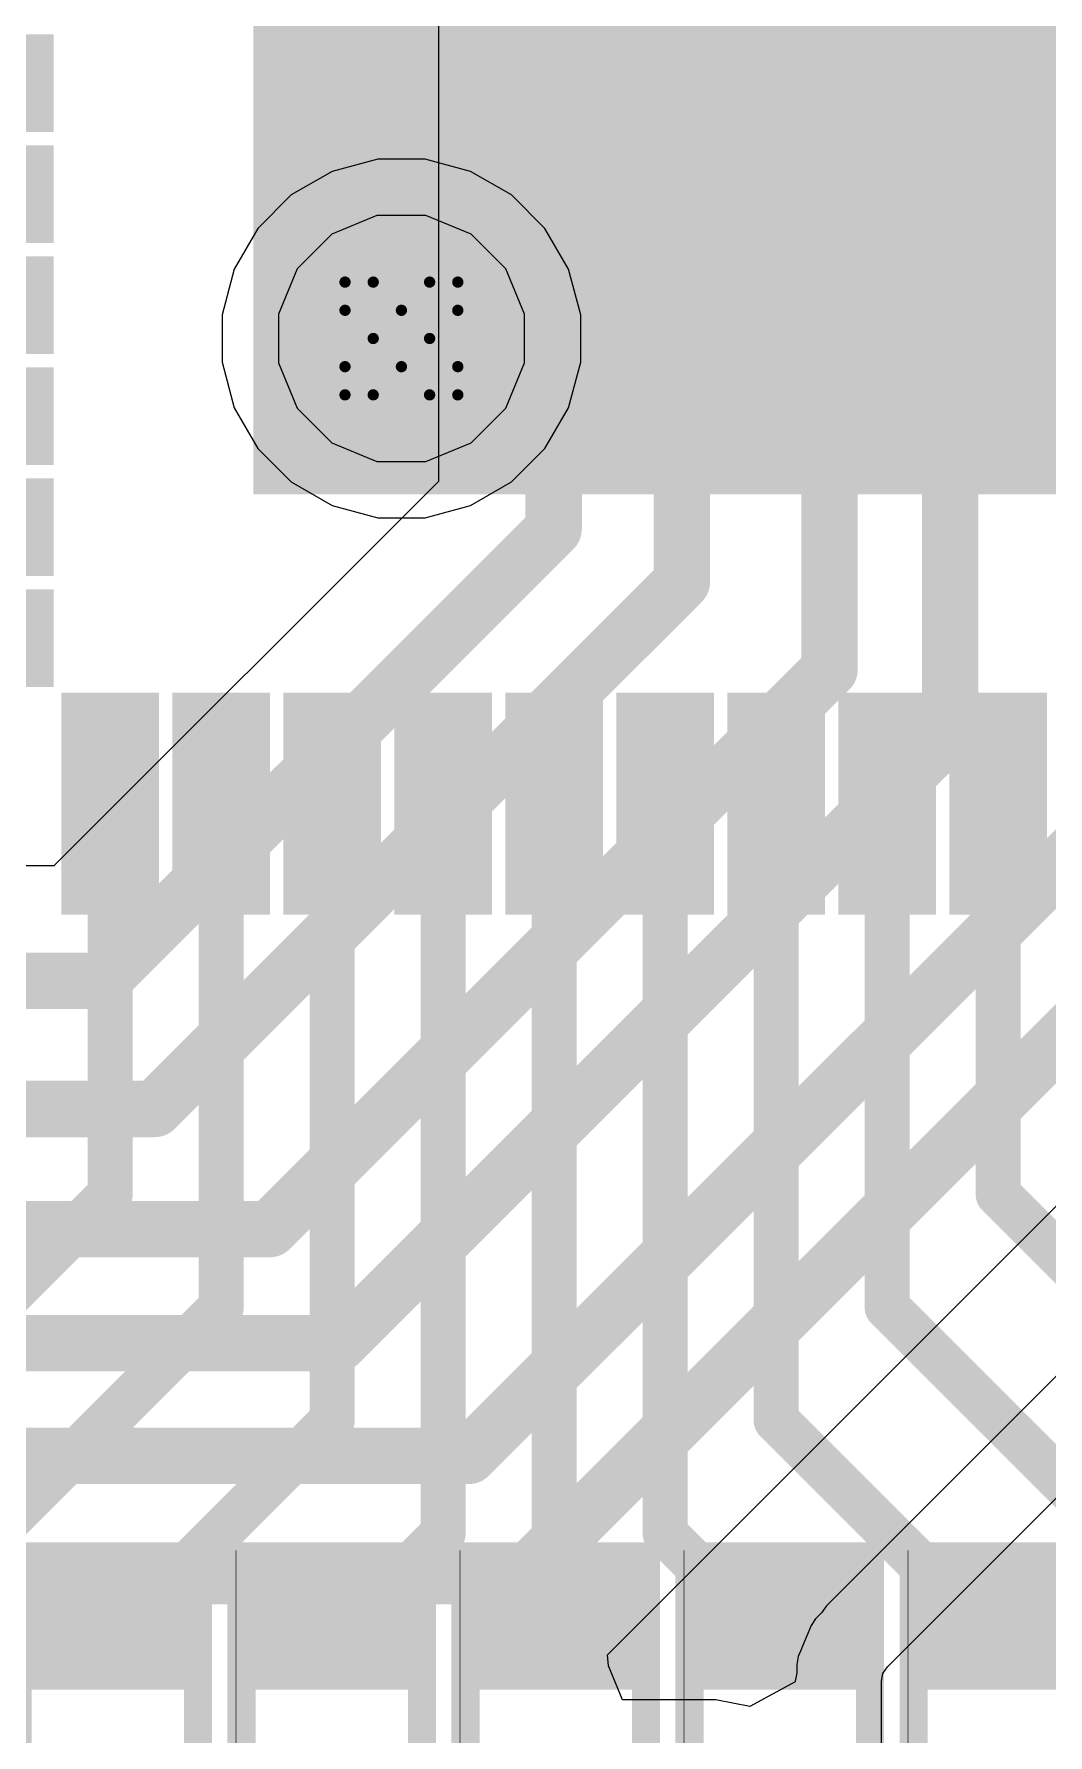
# Model space of a CAD drawing. Header units: inches. Extents: x 0 to 5379, y 0 to 5429.
# Drawn here: x 227.91 to 232.48, y 123.95 to 131.61 of the extents above; entities that cross this region are included whole.
import ezdxf

# ---------------------------------------------------------------- set-up
doc = ezdxf.new("R2010")
doc.units = ezdxf.units.IN
for name, color, linetype in [('Bottom Layer', 5, 'Continuous'), ('Bottom Solder', 6, 'Continuous'), ('Drill Drawing', 1, 'Continuous'), ('GND01', 16, 'Continuous'), ('GND02', 76, 'Continuous'), ('PWR', 156, 'Continuous'), ('SIG 01', 90, 'Continuous'), ('Top Layer', 1, 'Continuous'), ('Top Overlay', 2, 'Continuous'), ('Top Paste', 8, 'Continuous'), ('Top Solder', 216, 'Continuous'), ('Via Holes', 16, 'Continuous')]:
    doc.layers.add(name, color=color, linetype=linetype)

# ---------------------------------------------------------------- blocks, each defined once
blk = doc.blocks.new('64_VFQFPN_9X9_142')
at = {"layer": 'Top Layer'}
for points in [[(-0.404, 4.9258), (-0.104, 4.9258), (-0.104, 4.0658), (-0.404, 4.0658)], [(0.096, 4.9258), (0.396, 4.9258), (0.396, 4.0658), (0.096, 4.0658)], [(0.596, 4.9258), (0.896, 4.9258), (0.896, 4.0658), (0.596, 4.0658)], [(1.096, 4.9258), (1.396, 4.9258), (1.396, 4.0658), (1.096, 4.0658)], [(1.596, 4.9258), (1.896, 4.9258), (1.896, 4.0658), (1.596, 4.0658)], [(2.096, 4.9258), (2.396, 4.9258), (2.396, 4.0658), (2.096, 4.0658)], [(2.596, 4.9258), (2.896, 4.9258), (2.896, 4.0658), (2.596, 4.0658)], [(3.096, 4.9258), (3.396, 4.9258), (3.396, 4.0658), (3.096, 4.0658)], [(3.596, 4.9258), (3.896, 4.9258), (3.896, 4.0658), (3.596, 4.0658)], [(4.07, 3.9), (4.93, 3.9), (4.93, 3.6), (4.07, 3.6)], [(4.07, 3.4), (4.93, 3.4), (4.93, 3.1), (4.07, 3.1)], [(-3, 3), (3, 3), (3, -3), (-3, -3)], [(4.07, 2.9), (4.93, 2.9), (4.93, 2.6), (4.07, 2.6)], [(4.07, 2.4), (4.93, 2.4), (4.93, 2.1), (4.07, 2.1)], [(4.07, 1.9), (4.93, 1.9), (4.93, 1.6), (4.07, 1.6)], [(4.07, 1.4), (4.93, 1.4), (4.93, 1.1), (4.07, 1.1)]]:
    blk.add_hatch(color=1, dxfattribs=at).paths.add_polyline_path(points)
at = {"layer": 'Top Paste'}
for points in [[(-0.404, 4.9258), (-0.104, 4.9258), (-0.104, 4.0658), (-0.404, 4.0658)], [(0.096, 4.9258), (0.396, 4.9258), (0.396, 4.0658), (0.096, 4.0658)], [(0.596, 4.9258), (0.896, 4.9258), (0.896, 4.0658), (0.596, 4.0658)], [(1.096, 4.9258), (1.396, 4.9258), (1.396, 4.0658), (1.096, 4.0658)], [(1.596, 4.9258), (1.896, 4.9258), (1.896, 4.0658), (1.596, 4.0658)], [(2.096, 4.9258), (2.396, 4.9258), (2.396, 4.0658), (2.096, 4.0658)], [(2.596, 4.9258), (2.896, 4.9258), (2.896, 4.0658), (2.596, 4.0658)], [(3.096, 4.9258), (3.396, 4.9258), (3.396, 4.0658), (3.096, 4.0658)], [(3.596, 4.9258), (3.896, 4.9258), (3.896, 4.0658), (3.596, 4.0658)], [(4.07, 3.9), (4.93, 3.9), (4.93, 3.6), (4.07, 3.6)], [(4.07, 3.4), (4.93, 3.4), (4.93, 3.1), (4.07, 3.1)], [(4.07, 2.9), (4.93, 2.9), (4.93, 2.6), (4.07, 2.6)], [(4.07, 2.4), (4.93, 2.4), (4.93, 2.1), (4.07, 2.1)], [(4.07, 1.9), (4.93, 1.9), (4.93, 1.6), (4.07, 1.6)], [(4.07, 1.4), (4.93, 1.4), (4.93, 1.1), (4.07, 1.1)]]:
    blk.add_hatch(color=8, dxfattribs=at).paths.add_polyline_path(points)
at = {"layer": 'Top Solder'}
for points in [[(-0.474, 4.9958), (-0.034, 4.9958), (-0.034, 3.9958), (-0.474, 3.9958)], [(0.026, 4.9958), (0.466, 4.9958), (0.466, 3.9958), (0.026, 3.9958)], [(0.526, 4.9958), (0.966, 4.9958), (0.966, 3.9958), (0.526, 3.9958)], [(1.026, 4.9958), (1.466, 4.9958), (1.466, 3.9958), (1.026, 3.9958)], [(1.526, 4.9958), (1.966, 4.9958), (1.966, 3.9958), (1.526, 3.9958)], [(2.026, 4.9958), (2.466, 4.9958), (2.466, 3.9958), (2.026, 3.9958)], [(2.526, 4.9958), (2.966, 4.9958), (2.966, 3.9958), (2.526, 3.9958)], [(3.026, 4.9958), (3.466, 4.9958), (3.466, 3.9958), (3.026, 3.9958)], [(3.526, 4.9958), (3.966, 4.9958), (3.966, 3.9958), (3.526, 3.9958)], [(4, 3.97), (5, 3.97), (5, 3.53), (4, 3.53)], [(4, 3.47), (5, 3.47), (5, 3.03), (4, 3.03)], [(-3.1016, 3.1016), (3.1016, 3.1016), (3.1016, -3.1016), (-3.1016, -3.1016)], [(4, 2.97), (5, 2.97), (5, 2.53), (4, 2.53)], [(4, 2.47), (5, 2.47), (5, 2.03), (4, 2.03)], [(4, 1.97), (5, 1.97), (5, 1.53), (4, 1.53)], [(4, 1.47), (5, 1.47), (5, 1.03), (4, 1.03)]]:
    blk.add_hatch(color=216, dxfattribs=at).paths.add_polyline_path(points)
blk = doc.blocks.new('R___0402_429')
at = {"layer": 'Top Layer'}
for points in [[(-0.6985, -0.3175), (-0.6985, 0.3175), (-0.2413, 0.3175), (-0.2413, -0.3175)], [(0.2413, -0.3175), (0.2413, 0.3175), (0.6985, 0.3175), (0.6985, -0.3175)]]:
    blk.add_hatch(color=1, dxfattribs=at).paths.add_polyline_path(points)
at = {"layer": 'Top Paste'}
for points in [[(-0.6985, -0.3175), (-0.6985, 0.3175), (-0.2413, 0.3175), (-0.2413, -0.3175)], [(0.2413, -0.3175), (0.2413, 0.3175), (0.6985, 0.3175), (0.6985, -0.3175)]]:
    blk.add_hatch(color=8, dxfattribs=at).paths.add_polyline_path(points)
at = {"layer": 'Top Solder'}
for points in [[(-0.7535, -0.3725), (-0.7535, 0.3725), (-0.1863, 0.3725), (-0.1863, -0.3725)], [(0.1863, -0.3725), (0.1863, 0.3725), (0.7535, 0.3725), (0.7535, -0.3725)]]:
    blk.add_hatch(color=216, dxfattribs=at).paths.add_polyline_path(points)
at = {"layer": 'Top Overlay'}
for points in [[(-0.7874, -0.4064, 0.127, 0.127, 0), (-0.7874, 0.4064, 0.127, 0.127, 0)], [(0.7874, 0.4064, 0.127, 0.127, 0), (-0.7874, 0.4064, 0.127, 0.127, 0)], [(0.7874, -0.4064, 0.127, 0.127, 0), (0.7874, 0.4064, 0.127, 0.127, 0)], [(0.7874, -0.4064, 0.127, 0.127, 0), (-0.7874, -0.4064, 0.127, 0.127, 0)], [(0.8128, -0.4318, 0.00323, 0.00323, 0), (-0.8128, -0.4318, 0.00323, 0.00323, 0)]]:
    blk.add_lwpolyline(points, format="xyseb", dxfattribs=at)
for points in [[(-0.8191, 0.4064, 0.0635, 0.0635, 1), (-0.7556, 0.4064, 0.0635, 0.0635, 1)], [(-0.8191, 0.4064, 0.0635, 0.0635, 1), (-0.7556, 0.4064, 0.0635, 0.0635, 1)], [(0.7556, 0.4064, 0.0635, 0.0635, 1), (0.8191, 0.4064, 0.0635, 0.0635, 1)], [(0.7556, 0.4064, 0.0635, 0.0635, 1), (0.8191, 0.4064, 0.0635, 0.0635, 1)], [(-0.8191, -0.4064, 0.0635, 0.0635, 1), (-0.7556, -0.4064, 0.0635, 0.0635, 1)], [(-0.8191, -0.4064, 0.0635, 0.0635, 1), (-0.7556, -0.4064, 0.0635, 0.0635, 1)], [(0.7556, -0.4064, 0.0635, 0.0635, 1), (0.8191, -0.4064, 0.0635, 0.0635, 1)], [(0.7556, -0.4064, 0.0635, 0.0635, 1), (0.8191, -0.4064, 0.0635, 0.0635, 1)], [(-0.8136, -0.4318, 0.00161, 0.00161, 1), (-0.812, -0.4318, 0.00161, 0.00161, 1)], [(0.812, -0.4318, 0.00161, 0.00161, 1), (0.8136, -0.4318, 0.00161, 0.00161, 1)]]:
    blk.add_lwpolyline(points, format="xyseb", close=True, dxfattribs=at)
blk = doc.blocks.new('R___0402_440')
at = {"layer": 'Top Layer'}
for points in [[(-0.6985, -0.3175), (-0.6985, 0.3175), (-0.2413, 0.3175), (-0.2413, -0.3175)], [(0.2413, -0.3175), (0.2413, 0.3175), (0.6985, 0.3175), (0.6985, -0.3175)]]:
    blk.add_hatch(color=1, dxfattribs=at).paths.add_polyline_path(points)
at = {"layer": 'Top Paste'}
for points in [[(-0.6985, -0.3175), (-0.6985, 0.3175), (-0.2413, 0.3175), (-0.2413, -0.3175)], [(0.2413, -0.3175), (0.2413, 0.3175), (0.6985, 0.3175), (0.6985, -0.3175)]]:
    blk.add_hatch(color=8, dxfattribs=at).paths.add_polyline_path(points)
at = {"layer": 'Top Solder'}
for points in [[(-0.7535, -0.3725), (-0.7535, 0.3725), (-0.1863, 0.3725), (-0.1863, -0.3725)], [(0.1863, -0.3725), (0.1863, 0.3725), (0.7535, 0.3725), (0.7535, -0.3725)]]:
    blk.add_hatch(color=216, dxfattribs=at).paths.add_polyline_path(points)
at = {"layer": 'Top Overlay'}
for points in [[(-0.7874, -0.4064, 0.127, 0.127, 0), (-0.7874, 0.4064, 0.127, 0.127, 0)], [(0.7874, 0.4064, 0.127, 0.127, 0), (-0.7874, 0.4064, 0.127, 0.127, 0)], [(0.7874, -0.4064, 0.127, 0.127, 0), (0.7874, 0.4064, 0.127, 0.127, 0)], [(0.7874, -0.4064, 0.127, 0.127, 0), (-0.7874, -0.4064, 0.127, 0.127, 0)], [(0.8128, -0.4318, 0.00323, 0.00323, 0), (-0.8128, -0.4318, 0.00323, 0.00323, 0)]]:
    blk.add_lwpolyline(points, format="xyseb", dxfattribs=at)
for points in [[(-0.8191, 0.4064, 0.0635, 0.0635, 1), (-0.7556, 0.4064, 0.0635, 0.0635, 1)], [(-0.8191, 0.4064, 0.0635, 0.0635, 1), (-0.7556, 0.4064, 0.0635, 0.0635, 1)], [(0.7556, 0.4064, 0.0635, 0.0635, 1), (0.8191, 0.4064, 0.0635, 0.0635, 1)], [(0.7556, 0.4064, 0.0635, 0.0635, 1), (0.8191, 0.4064, 0.0635, 0.0635, 1)], [(-0.8191, -0.4064, 0.0635, 0.0635, 1), (-0.7556, -0.4064, 0.0635, 0.0635, 1)], [(-0.8191, -0.4064, 0.0635, 0.0635, 1), (-0.7556, -0.4064, 0.0635, 0.0635, 1)], [(0.7556, -0.4064, 0.0635, 0.0635, 1), (0.8191, -0.4064, 0.0635, 0.0635, 1)], [(0.7556, -0.4064, 0.0635, 0.0635, 1), (0.8191, -0.4064, 0.0635, 0.0635, 1)], [(-0.8136, -0.4318, 0.00161, 0.00161, 1), (-0.812, -0.4318, 0.00161, 0.00161, 1)], [(0.812, -0.4318, 0.00161, 0.00161, 1), (0.8136, -0.4318, 0.00161, 0.00161, 1)]]:
    blk.add_lwpolyline(points, format="xyseb", close=True, dxfattribs=at)
blk = doc.blocks.new('R___0402_442')
at = {"layer": 'Top Layer'}
for points in [[(-0.6985, -0.3175), (-0.6985, 0.3175), (-0.2413, 0.3175), (-0.2413, -0.3175)], [(0.2413, -0.3175), (0.2413, 0.3175), (0.6985, 0.3175), (0.6985, -0.3175)]]:
    blk.add_hatch(color=1, dxfattribs=at).paths.add_polyline_path(points)
at = {"layer": 'Top Paste'}
for points in [[(-0.6985, -0.3175), (-0.6985, 0.3175), (-0.2413, 0.3175), (-0.2413, -0.3175)], [(0.2413, -0.3175), (0.2413, 0.3175), (0.6985, 0.3175), (0.6985, -0.3175)]]:
    blk.add_hatch(color=8, dxfattribs=at).paths.add_polyline_path(points)
at = {"layer": 'Top Solder'}
for points in [[(-0.7535, -0.3725), (-0.7535, 0.3725), (-0.1863, 0.3725), (-0.1863, -0.3725)], [(0.1863, -0.3725), (0.1863, 0.3725), (0.7535, 0.3725), (0.7535, -0.3725)]]:
    blk.add_hatch(color=216, dxfattribs=at).paths.add_polyline_path(points)
at = {"layer": 'Top Overlay'}
for points in [[(-0.7874, -0.4064, 0.127, 0.127, 0), (-0.7874, 0.4064, 0.127, 0.127, 0)], [(0.7874, 0.4064, 0.127, 0.127, 0), (-0.7874, 0.4064, 0.127, 0.127, 0)], [(0.7874, -0.4064, 0.127, 0.127, 0), (0.7874, 0.4064, 0.127, 0.127, 0)], [(0.7874, -0.4064, 0.127, 0.127, 0), (-0.7874, -0.4064, 0.127, 0.127, 0)], [(0.8128, -0.4318, 0.00323, 0.00323, 0), (-0.8128, -0.4318, 0.00323, 0.00323, 0)]]:
    blk.add_lwpolyline(points, format="xyseb", dxfattribs=at)
for points in [[(-0.8191, 0.4064, 0.0635, 0.0635, 1), (-0.7556, 0.4064, 0.0635, 0.0635, 1)], [(-0.8191, 0.4064, 0.0635, 0.0635, 1), (-0.7556, 0.4064, 0.0635, 0.0635, 1)], [(0.7556, 0.4064, 0.0635, 0.0635, 1), (0.8191, 0.4064, 0.0635, 0.0635, 1)], [(0.7556, 0.4064, 0.0635, 0.0635, 1), (0.8191, 0.4064, 0.0635, 0.0635, 1)], [(-0.8191, -0.4064, 0.0635, 0.0635, 1), (-0.7556, -0.4064, 0.0635, 0.0635, 1)], [(-0.8191, -0.4064, 0.0635, 0.0635, 1), (-0.7556, -0.4064, 0.0635, 0.0635, 1)], [(0.7556, -0.4064, 0.0635, 0.0635, 1), (0.8191, -0.4064, 0.0635, 0.0635, 1)], [(0.7556, -0.4064, 0.0635, 0.0635, 1), (0.8191, -0.4064, 0.0635, 0.0635, 1)], [(-0.8136, -0.4318, 0.00161, 0.00161, 1), (-0.812, -0.4318, 0.00161, 0.00161, 1)], [(0.812, -0.4318, 0.00161, 0.00161, 1), (0.8136, -0.4318, 0.00161, 0.00161, 1)]]:
    blk.add_lwpolyline(points, format="xyseb", close=True, dxfattribs=at)
blk = doc.blocks.new('R___0402_449')
at = {"layer": 'Top Layer'}
for points in [[(-0.6985, -0.3175), (-0.6985, 0.3175), (-0.2413, 0.3175), (-0.2413, -0.3175)], [(0.2413, -0.3175), (0.2413, 0.3175), (0.6985, 0.3175), (0.6985, -0.3175)]]:
    blk.add_hatch(color=1, dxfattribs=at).paths.add_polyline_path(points)
at = {"layer": 'Top Paste'}
for points in [[(-0.6985, -0.3175), (-0.6985, 0.3175), (-0.2413, 0.3175), (-0.2413, -0.3175)], [(0.2413, -0.3175), (0.2413, 0.3175), (0.6985, 0.3175), (0.6985, -0.3175)]]:
    blk.add_hatch(color=8, dxfattribs=at).paths.add_polyline_path(points)
at = {"layer": 'Top Solder'}
for points in [[(-0.7535, -0.3725), (-0.7535, 0.3725), (-0.1863, 0.3725), (-0.1863, -0.3725)], [(0.1863, -0.3725), (0.1863, 0.3725), (0.7535, 0.3725), (0.7535, -0.3725)]]:
    blk.add_hatch(color=216, dxfattribs=at).paths.add_polyline_path(points)
at = {"layer": 'Top Overlay'}
for points in [[(-0.7874, -0.4064, 0.127, 0.127, 0), (-0.7874, 0.4064, 0.127, 0.127, 0)], [(0.7874, 0.4064, 0.127, 0.127, 0), (-0.7874, 0.4064, 0.127, 0.127, 0)], [(0.7874, -0.4064, 0.127, 0.127, 0), (0.7874, 0.4064, 0.127, 0.127, 0)], [(0.7874, -0.4064, 0.127, 0.127, 0), (-0.7874, -0.4064, 0.127, 0.127, 0)], [(0.8128, -0.4318, 0.00323, 0.00323, 0), (-0.8128, -0.4318, 0.00323, 0.00323, 0)]]:
    blk.add_lwpolyline(points, format="xyseb", dxfattribs=at)
for points in [[(-0.8191, 0.4064, 0.0635, 0.0635, 1), (-0.7556, 0.4064, 0.0635, 0.0635, 1)], [(-0.8191, 0.4064, 0.0635, 0.0635, 1), (-0.7556, 0.4064, 0.0635, 0.0635, 1)], [(0.7556, 0.4064, 0.0635, 0.0635, 1), (0.8191, 0.4064, 0.0635, 0.0635, 1)], [(0.7556, 0.4064, 0.0635, 0.0635, 1), (0.8191, 0.4064, 0.0635, 0.0635, 1)], [(-0.8191, -0.4064, 0.0635, 0.0635, 1), (-0.7556, -0.4064, 0.0635, 0.0635, 1)], [(-0.8191, -0.4064, 0.0635, 0.0635, 1), (-0.7556, -0.4064, 0.0635, 0.0635, 1)], [(0.7556, -0.4064, 0.0635, 0.0635, 1), (0.8191, -0.4064, 0.0635, 0.0635, 1)], [(0.7556, -0.4064, 0.0635, 0.0635, 1), (0.8191, -0.4064, 0.0635, 0.0635, 1)], [(-0.8136, -0.4318, 0.00161, 0.00161, 1), (-0.812, -0.4318, 0.00161, 0.00161, 1)], [(0.812, -0.4318, 0.00161, 0.00161, 1), (0.8136, -0.4318, 0.00161, 0.00161, 1)]]:
    blk.add_lwpolyline(points, format="xyseb", close=True, dxfattribs=at)
blk = doc.blocks.new('R___0402_470')
at = {"layer": 'Top Layer'}
for points in [[(-0.6985, -0.3175), (-0.6985, 0.3175), (-0.2413, 0.3175), (-0.2413, -0.3175)], [(0.2413, -0.3175), (0.2413, 0.3175), (0.6985, 0.3175), (0.6985, -0.3175)]]:
    blk.add_hatch(color=1, dxfattribs=at).paths.add_polyline_path(points)
at = {"layer": 'Top Paste'}
for points in [[(-0.6985, -0.3175), (-0.6985, 0.3175), (-0.2413, 0.3175), (-0.2413, -0.3175)], [(0.2413, -0.3175), (0.2413, 0.3175), (0.6985, 0.3175), (0.6985, -0.3175)]]:
    blk.add_hatch(color=8, dxfattribs=at).paths.add_polyline_path(points)
at = {"layer": 'Top Solder'}
for points in [[(-0.7535, -0.3725), (-0.7535, 0.3725), (-0.1863, 0.3725), (-0.1863, -0.3725)], [(0.1863, -0.3725), (0.1863, 0.3725), (0.7535, 0.3725), (0.7535, -0.3725)]]:
    blk.add_hatch(color=216, dxfattribs=at).paths.add_polyline_path(points)
at = {"layer": 'Top Overlay'}
for points in [[(-0.7874, -0.4064, 0.127, 0.127, 0), (-0.7874, 0.4064, 0.127, 0.127, 0)], [(0.7874, 0.4064, 0.127, 0.127, 0), (-0.7874, 0.4064, 0.127, 0.127, 0)], [(0.7874, -0.4064, 0.127, 0.127, 0), (0.7874, 0.4064, 0.127, 0.127, 0)], [(0.7874, -0.4064, 0.127, 0.127, 0), (-0.7874, -0.4064, 0.127, 0.127, 0)], [(0.8128, -0.4318, 0.00323, 0.00323, 0), (-0.8128, -0.4318, 0.00323, 0.00323, 0)]]:
    blk.add_lwpolyline(points, format="xyseb", dxfattribs=at)
for points in [[(-0.8191, 0.4064, 0.0635, 0.0635, 1), (-0.7556, 0.4064, 0.0635, 0.0635, 1)], [(-0.8191, 0.4064, 0.0635, 0.0635, 1), (-0.7556, 0.4064, 0.0635, 0.0635, 1)], [(0.7556, 0.4064, 0.0635, 0.0635, 1), (0.8191, 0.4064, 0.0635, 0.0635, 1)], [(0.7556, 0.4064, 0.0635, 0.0635, 1), (0.8191, 0.4064, 0.0635, 0.0635, 1)], [(-0.8191, -0.4064, 0.0635, 0.0635, 1), (-0.7556, -0.4064, 0.0635, 0.0635, 1)], [(-0.8191, -0.4064, 0.0635, 0.0635, 1), (-0.7556, -0.4064, 0.0635, 0.0635, 1)], [(0.7556, -0.4064, 0.0635, 0.0635, 1), (0.8191, -0.4064, 0.0635, 0.0635, 1)], [(0.7556, -0.4064, 0.0635, 0.0635, 1), (0.8191, -0.4064, 0.0635, 0.0635, 1)], [(-0.8136, -0.4318, 0.00161, 0.00161, 1), (-0.812, -0.4318, 0.00161, 0.00161, 1)], [(0.812, -0.4318, 0.00161, 0.00161, 1), (0.8136, -0.4318, 0.00161, 0.00161, 1)]]:
    blk.add_lwpolyline(points, format="xyseb", close=True, dxfattribs=at)

msp = doc.modelspace()

# ---------------------------------------------------------------- hatches: boundary and pattern name
at = {"layer": 'Bottom Layer'}
h = msp.add_hatch(color=5, dxfattribs=at)
edge = h.paths.add_edge_path()
edge.add_arc((229.5671, 130.2428), 0.3, 0, 360)
at = {"layer": 'Bottom Solder'}
h = msp.add_hatch(color=6, dxfattribs=at)
edge = h.paths.add_edge_path()
edge.add_arc((229.5671, 130.2428), 0.4016, 0, 360)
at = {"layer": 'GND01'}
h = msp.add_hatch(color=16, dxfattribs=at)
edge = h.paths.add_edge_path()
edge.add_arc((229.5671, 130.2428), 0.3, 0, 360)
at = {"layer": 'GND02'}
h = msp.add_hatch(color=76, dxfattribs=at)
edge = h.paths.add_edge_path()
edge.add_arc((229.5671, 130.2428), 0.3, 0, 360)
at = {"layer": 'PWR'}
h = msp.add_hatch(color=156, dxfattribs=at)
edge = h.paths.add_edge_path()
edge.add_arc((229.5671, 130.2428), 0.3, 0, 360)
at = {"layer": 'SIG 01'}
h = msp.add_hatch(color=90, dxfattribs=at)
edge = h.paths.add_edge_path()
edge.add_arc((229.5671, 130.2428), 0.3, 0, 360)
at = {"layer": 'Top Layer'}
h = msp.add_hatch(color=1, dxfattribs=at)
edge = h.paths.add_edge_path()
edge.add_arc((229.5671, 130.2428), 0.3, 0, 360)
at = {"layer": 'Top Solder'}
h = msp.add_hatch(color=216, dxfattribs=at)
edge = h.paths.add_edge_path()
edge.add_arc((229.5671, 130.2428), 0.4016, 0, 360)
at = {"layer": 'Via Holes'}
h = msp.add_hatch(color=7, dxfattribs=at)
edge = h.paths.add_edge_path()
edge.add_arc((229.5671, 130.2428), 0.15, 0, 360)

# ---------------------------------------------------------------- linework, layer by layer
at = {"layer": 'Bottom Layer'}
for p, q in [((229.4607, 131.0508), (229.2552, 130.9958)), ((229.6734, 131.0508), (229.4607, 131.0508)), ((229.8789, 130.9958), (229.6734, 131.0508)), ((229.2552, 130.9958), (229.0709, 130.8894)), ((230.0632, 130.8894), (229.8789, 130.9958)), ((229.0709, 130.8894), (228.9205, 130.7389)), ((230.2136, 130.7389), (230.0632, 130.8894)), ((228.9205, 130.7389), (228.8141, 130.5547)), ((230.32, 130.5547), (230.2136, 130.7389)), ((228.8141, 130.5547), (228.7591, 130.3492)), ((230.3751, 130.3492), (230.32, 130.5547)), ((228.7591, 130.3492), (228.7591, 130.1364)), ((230.3751, 130.1364), (230.3751, 130.3492)), ((228.7591, 130.1364), (228.8141, 129.9309)), ((230.32, 129.9309), (230.3751, 130.1364)), ((228.8141, 129.9309), (228.9205, 129.7467)), ((230.2136, 129.7467), (230.32, 129.9309)), ((228.9205, 129.7467), (229.0709, 129.5963)), ((230.0632, 129.5963), (230.2136, 129.7467)), ((229.0709, 129.5963), (229.2552, 129.4899)), ((229.8789, 129.4899), (230.0632, 129.5963)), ((229.2552, 129.4899), (229.4607, 129.4348)), ((229.6734, 129.4348), (229.8789, 129.4899)), ((229.4607, 129.4348), (229.6734, 129.4348))]:
    msp.add_line(p, q, dxfattribs=at)
at = {"layer": 'Drill Drawing'}
for points in [[(229.3131, 130.3698, 0.0508, 0.0508, 0), (229.3131, 130.4968, 0.0508, 0.0508, 0)], [(229.3131, 130.4968, 0.0508, 0.0508, 0), (229.4401, 130.4968, 0.0508, 0.0508, 0)], [(229.4401, 130.4968, 0.0508, 0.0508, 0), (229.5671, 130.3698, 0.0508, 0.0508, 0)], [(229.5671, 130.3698, 0.0508, 0.0508, 0), (229.6941, 130.4968, 0.0508, 0.0508, 0)], [(229.6941, 130.4968, 0.0508, 0.0508, 0), (229.8211, 130.4968, 0.0508, 0.0508, 0)], [(229.8211, 130.3698, 0.0508, 0.0508, 0), (229.8211, 130.4968, 0.0508, 0.0508, 0)], [(229.3131, 130.3698, 0.0508, 0.0508, 0), (229.4401, 130.2428, 0.0508, 0.0508, 0)], [(229.6941, 130.2428, 0.0508, 0.0508, 0), (229.8211, 130.3698, 0.0508, 0.0508, 0)], [(229.3131, 130.1158, 0.0508, 0.0508, 0), (229.4401, 130.2428, 0.0508, 0.0508, 0)], [(229.6941, 130.2428, 0.0508, 0.0508, 0), (229.8211, 130.1158, 0.0508, 0.0508, 0)], [(229.3131, 129.9888, 0.0508, 0.0508, 0), (229.3131, 130.1158, 0.0508, 0.0508, 0)], [(229.4401, 129.9888, 0.0508, 0.0508, 0), (229.5671, 130.1158, 0.0508, 0.0508, 0)], [(229.5671, 130.1158, 0.0508, 0.0508, 0), (229.6941, 129.9888, 0.0508, 0.0508, 0)], [(229.8211, 129.9888, 0.0508, 0.0508, 0), (229.8211, 130.1158, 0.0508, 0.0508, 0)], [(229.3131, 129.9888, 0.0508, 0.0508, 0), (229.4401, 129.9888, 0.0508, 0.0508, 0)], [(229.6941, 129.9888, 0.0508, 0.0508, 0), (229.8211, 129.9888, 0.0508, 0.0508, 0)]]:
    msp.add_lwpolyline(points, format="xyseb", dxfattribs=at)
for points in [[(229.3004, 130.4968, 0.0254, 0.0254, 1), (229.3258, 130.4968, 0.0254, 0.0254, 1)], [(229.3004, 130.4968, 0.0254, 0.0254, 1), (229.3258, 130.4968, 0.0254, 0.0254, 1)], [(229.4274, 130.4968, 0.0254, 0.0254, 1), (229.4528, 130.4968, 0.0254, 0.0254, 1)], [(229.4274, 130.4968, 0.0254, 0.0254, 1), (229.4528, 130.4968, 0.0254, 0.0254, 1)], [(229.6814, 130.4968, 0.0254, 0.0254, 1), (229.7068, 130.4968, 0.0254, 0.0254, 1)], [(229.6814, 130.4968, 0.0254, 0.0254, 1), (229.7068, 130.4968, 0.0254, 0.0254, 1)], [(229.8084, 130.4968, 0.0254, 0.0254, 1), (229.8338, 130.4968, 0.0254, 0.0254, 1)], [(229.8084, 130.4968, 0.0254, 0.0254, 1), (229.8338, 130.4968, 0.0254, 0.0254, 1)], [(229.3004, 130.3698, 0.0254, 0.0254, 1), (229.3258, 130.3698, 0.0254, 0.0254, 1)], [(229.3004, 130.3698, 0.0254, 0.0254, 1), (229.3258, 130.3698, 0.0254, 0.0254, 1)], [(229.5544, 130.3698, 0.0254, 0.0254, 1), (229.5798, 130.3698, 0.0254, 0.0254, 1)], [(229.5544, 130.3698, 0.0254, 0.0254, 1), (229.5798, 130.3698, 0.0254, 0.0254, 1)], [(229.8084, 130.3698, 0.0254, 0.0254, 1), (229.8338, 130.3698, 0.0254, 0.0254, 1)], [(229.8084, 130.3698, 0.0254, 0.0254, 1), (229.8338, 130.3698, 0.0254, 0.0254, 1)], [(229.4274, 130.2428, 0.0254, 0.0254, 1), (229.4528, 130.2428, 0.0254, 0.0254, 1)], [(229.4274, 130.2428, 0.0254, 0.0254, 1), (229.4528, 130.2428, 0.0254, 0.0254, 1)], [(229.6814, 130.2428, 0.0254, 0.0254, 1), (229.7068, 130.2428, 0.0254, 0.0254, 1)], [(229.6814, 130.2428, 0.0254, 0.0254, 1), (229.7068, 130.2428, 0.0254, 0.0254, 1)], [(229.3004, 130.1158, 0.0254, 0.0254, 1), (229.3258, 130.1158, 0.0254, 0.0254, 1)], [(229.3004, 130.1158, 0.0254, 0.0254, 1), (229.3258, 130.1158, 0.0254, 0.0254, 1)], [(229.5544, 130.1158, 0.0254, 0.0254, 1), (229.5798, 130.1158, 0.0254, 0.0254, 1)], [(229.5544, 130.1158, 0.0254, 0.0254, 1), (229.5798, 130.1158, 0.0254, 0.0254, 1)], [(229.8084, 130.1158, 0.0254, 0.0254, 1), (229.8338, 130.1158, 0.0254, 0.0254, 1)], [(229.8084, 130.1158, 0.0254, 0.0254, 1), (229.8338, 130.1158, 0.0254, 0.0254, 1)], [(229.3004, 129.9888, 0.0254, 0.0254, 1), (229.3258, 129.9888, 0.0254, 0.0254, 1)], [(229.3004, 129.9888, 0.0254, 0.0254, 1), (229.3258, 129.9888, 0.0254, 0.0254, 1)], [(229.4274, 129.9888, 0.0254, 0.0254, 1), (229.4528, 129.9888, 0.0254, 0.0254, 1)], [(229.4274, 129.9888, 0.0254, 0.0254, 1), (229.4528, 129.9888, 0.0254, 0.0254, 1)], [(229.6814, 129.9888, 0.0254, 0.0254, 1), (229.7068, 129.9888, 0.0254, 0.0254, 1)], [(229.6814, 129.9888, 0.0254, 0.0254, 1), (229.7068, 129.9888, 0.0254, 0.0254, 1)], [(229.8084, 129.9888, 0.0254, 0.0254, 1), (229.8338, 129.9888, 0.0254, 0.0254, 1)], [(229.8084, 129.9888, 0.0254, 0.0254, 1), (229.8338, 129.9888, 0.0254, 0.0254, 1)]]:
    msp.add_lwpolyline(points, format="xyseb", close=True, dxfattribs=at)
at = {"layer": 'PWR'}
for p, q in [((229.4569, 130.7968), (229.2533, 130.7125)), ((229.6773, 130.7968), (229.4569, 130.7968)), ((229.8809, 130.7125), (229.6773, 130.7968)), ((229.2533, 130.7125), (229.0974, 130.5566)), ((230.0367, 130.5566), (229.8809, 130.7125)), ((229.0974, 130.5566), (229.0131, 130.353)), ((230.1211, 130.353), (230.0367, 130.5566)), ((229.0131, 130.353), (229.0131, 130.1326)), ((230.1211, 130.1326), (230.1211, 130.353)), ((229.0131, 130.1326), (229.0974, 129.929)), ((230.0367, 129.929), (230.1211, 130.1326)), ((229.0974, 129.929), (229.2533, 129.7732)), ((229.8809, 129.7732), (230.0367, 129.929)), ((229.2533, 129.7732), (229.4569, 129.6888)), ((229.6773, 129.6888), (229.8809, 129.7732)), ((229.4569, 129.6888), (229.6773, 129.6888))]:
    msp.add_line(p, q, dxfattribs=at)
at = {"layer": 'SIG 01'}
for p, q in [((229.7348, 132.6867), (229.7348, 129.5992)), ((229.7348, 129.5992), (228.0022, 127.8665)), ((228.0022, 127.8665), (226.204, 127.8665)), ((230.4951, 124.3128), (233.2988, 127.1165)), ((233.4866, 126.5385), (231.4812, 124.5331)), ((231.7559, 124.2585), (233.7612, 126.2638)), ((231.4812, 124.5331), (231.46, 124.5013)), ((231.4329, 124.4743), (231.4129, 124.4443)), ((231.46, 124.5013), (231.4329, 124.4743)), ((231.3966, 124.4049), (231.3712, 124.3436)), ((231.397, 124.4071), (231.3966, 124.4049)), ((231.3983, 124.409), (231.397, 124.4071)), ((231.4129, 124.4443), (231.3983, 124.409)), ((230.4992, 124.2625), (230.4951, 124.3128)), ((231.3549, 124.3043), (231.3479, 124.2689)), ((231.3695, 124.3396), (231.3549, 124.3043)), ((231.37, 124.3418), (231.3695, 124.3396)), ((231.3712, 124.3436), (231.37, 124.3418)), ((230.5626, 124.1096), (230.4992, 124.2625)), ((231.3479, 124.2307), (231.3404, 124.1931)), ((231.3479, 124.2689), (231.3479, 124.2307)), ((231.7289, 124.1931), (231.7359, 124.2285)), ((231.7359, 124.2285), (231.7559, 124.2585)), ((231.3404, 124.1899), (231.1372, 124.079)), ((231.3404, 124.1931), (231.3404, 124.1899)), ((231.7289, 123.5295), (231.7289, 124.1931)), ((230.9835, 124.1096), (230.5626, 124.1096)), ((231.1372, 124.079), (230.9835, 124.1096))]:
    msp.add_line(p, q, dxfattribs=at)
for points in [[(230.2528, 129.3846, 0.254, 0.254, 0), (230.2528, 132.6867, 0.254, 0.254, 0)], [(230.83, 129.1456, 0.254, 0.254, 0), (230.83, 132.4476, 0.254, 0.254, 0)], [(231.4952, 128.7509, 0.254, 0.254, 0), (231.4952, 132.0872, 0.254, 0.254, 0)], [(232.0386, 128.4683, 0.254, 0.254, 0), (232.0386, 131.7508, 0.254, 0.254, 0)], [(228.2167, 127.3486, 0.254, 0.254, 0), (230.2528, 129.3846, 0.254, 0.254, 0)], [(228.4558, 126.7714, 0.254, 0.254, 0), (230.83, 129.1456, 0.254, 0.254, 0)], [(228.9745, 126.2302, 0.254, 0.254, 0), (231.4952, 128.7509, 0.254, 0.254, 0)], [(229.2864, 125.7161, 0.254, 0.254, 0), (232.0386, 128.4683, 0.254, 0.254, 0)], [(229.8706, 125.2081, 0.254, 0.254, 0), (232.7143, 128.0518, 0.254, 0.254, 0)], [(230.1171, 124.6672, 0.254, 0.254, 0), (233.271, 127.8211, 0.254, 0.254, 0)], [(221.7791, 127.3486, 0.254, 0.254, 0), (228.2167, 127.3486, 0.254, 0.254, 0)], [(222.2547, 126.7714, 0.254, 0.254, 0), (228.4558, 126.7714, 0.254, 0.254, 0)], [(210.4695, 126.2302, 0.254, 0.254, 0), (228.9745, 126.2302, 0.254, 0.254, 0)], [(213.7271, 125.7161, 0.254, 0.254, 0), (229.2864, 125.7161, 0.254, 0.254, 0)], [(223.3913, 125.2081, 0.254, 0.254, 0), (229.8706, 125.2081, 0.254, 0.254, 0)], [(223.7289, 124.6672, 0.254, 0.254, 0), (230.1171, 124.6672, 0.254, 0.254, 0)]]:
    msp.add_lwpolyline(points, format="xyseb", dxfattribs=at)
for points in [[(230.1893, 129.3846, 0.127, 0.127, 1), (230.3163, 129.3846, 0.127, 0.127, 1)], [(230.1893, 129.3846, 0.127, 0.127, 1), (230.3163, 129.3846, 0.127, 0.127, 1)], [(230.7665, 129.1456, 0.127, 0.127, 1), (230.8935, 129.1456, 0.127, 0.127, 1)], [(230.7665, 129.1456, 0.127, 0.127, 1), (230.8935, 129.1456, 0.127, 0.127, 1)], [(231.4317, 128.7509, 0.127, 0.127, 1), (231.5587, 128.7509, 0.127, 0.127, 1)], [(231.4317, 128.7509, 0.127, 0.127, 1), (231.5587, 128.7509, 0.127, 0.127, 1)], [(231.9751, 128.4683, 0.127, 0.127, 1), (232.1021, 128.4683, 0.127, 0.127, 1)], [(231.9751, 128.4683, 0.127, 0.127, 1), (232.1021, 128.4683, 0.127, 0.127, 1)], [(228.1532, 127.3486, 0.127, 0.127, 1), (228.2802, 127.3486, 0.127, 0.127, 1)], [(228.1532, 127.3486, 0.127, 0.127, 1), (228.2802, 127.3486, 0.127, 0.127, 1)], [(228.3923, 126.7714, 0.127, 0.127, 1), (228.5193, 126.7714, 0.127, 0.127, 1)], [(228.3923, 126.7714, 0.127, 0.127, 1), (228.5193, 126.7714, 0.127, 0.127, 1)], [(228.911, 126.2302, 0.127, 0.127, 1), (229.038, 126.2302, 0.127, 0.127, 1)], [(228.911, 126.2302, 0.127, 0.127, 1), (229.038, 126.2302, 0.127, 0.127, 1)], [(229.2229, 125.7161, 0.127, 0.127, 1), (229.3499, 125.7161, 0.127, 0.127, 1)], [(229.2229, 125.7161, 0.127, 0.127, 1), (229.3499, 125.7161, 0.127, 0.127, 1)], [(229.8071, 125.2081, 0.127, 0.127, 1), (229.9341, 125.2081, 0.127, 0.127, 1)], [(229.8071, 125.2081, 0.127, 0.127, 1), (229.9341, 125.2081, 0.127, 0.127, 1)], [(230.0536, 124.6672, 0.127, 0.127, 1), (230.1806, 124.6672, 0.127, 0.127, 1)], [(230.0536, 124.6672, 0.127, 0.127, 1), (230.1806, 124.6672, 0.127, 0.127, 1)]]:
    msp.add_lwpolyline(points, format="xyseb", close=True, dxfattribs=at)
at = {"layer": 'Top Layer'}
for points in [[(228.2553, 126.3869, 0.2032, 0.2032, 0), (228.2553, 128.147, 0.2032, 0.2032, 0)], [(228.7553, 125.8778, 0.2032, 0.2032, 0), (228.7553, 128.147, 0.2032, 0.2032, 0)], [(229.2553, 125.3688, 0.2032, 0.2032, 0), (229.2553, 128.147, 0.2032, 0.2032, 0)], [(229.7553, 124.8597, 0.2032, 0.2032, 0), (229.7553, 128.147, 0.2032, 0.2032, 0)], [(230.2553, 124.4395, 0.2032, 0.2032, 0), (230.2553, 128.147, 0.2032, 0.2032, 0)], [(230.7553, 124.8579, 0.2032, 0.2032, 0), (230.7553, 128.147, 0.2032, 0.2032, 0)], [(231.2553, 125.3688, 0.2032, 0.2032, 0), (231.2553, 128.147, 0.2032, 0.2032, 0)], [(231.7553, 125.8778, 0.2032, 0.2032, 0), (231.7553, 128.147, 0.2032, 0.2032, 0)], [(232.2553, 126.3869, 0.2032, 0.2032, 0), (232.2553, 128.147, 0.2032, 0.2032, 0)], [(226.307, 124.4386, 0.2032, 0.2032, 0), (228.2553, 126.3869, 0.2032, 0.2032, 0)], [(232.2553, 126.3869, 0.2032, 0.2032, 0), (234.2035, 124.4386, 0.2032, 0.2032, 0)], [(227.3161, 124.4386, 0.2032, 0.2032, 0), (228.7553, 125.8778, 0.2032, 0.2032, 0)], [(231.7553, 125.8778, 0.2032, 0.2032, 0), (233.1945, 124.4386, 0.2032, 0.2032, 0)], [(228.3251, 124.4386, 0.2032, 0.2032, 0), (229.2553, 125.3688, 0.2032, 0.2032, 0)], [(231.2553, 125.3688, 0.2032, 0.2032, 0), (232.1854, 124.4386, 0.2032, 0.2032, 0)], [(229.3342, 124.4386, 0.2032, 0.2032, 0), (229.7553, 124.8597, 0.2032, 0.2032, 0)], [(230.7553, 124.8579, 0.2032, 0.2032, 0), (231.1745, 124.4386, 0.2032, 0.2032, 0)], [(228.2362, 124.4386, 0.2032, 0.2032, 0), (228.3251, 124.4386, 0.2032, 0.2032, 0)], [(229.2453, 124.4386, 0.2032, 0.2032, 0), (229.3342, 124.4386, 0.2032, 0.2032, 0)], [(230.2544, 124.4386, 0.2032, 0.2032, 0), (230.2553, 124.4395, 0.2032, 0.2032, 0)], [(231.1745, 124.4386, 0.2032, 0.2032, 0), (231.2634, 124.4386, 0.2032, 0.2032, 0)], [(232.1854, 124.4386, 0.2032, 0.2032, 0), (232.2743, 124.4386, 0.2032, 0.2032, 0)]]:
    msp.add_lwpolyline(points, format="xyseb", dxfattribs=at)
for points in [[(228.2045, 128.147, 0.1016, 0.1016, 1), (228.3061, 128.147, 0.1016, 0.1016, 1)], [(228.7045, 128.147, 0.1016, 0.1016, 1), (228.8061, 128.147, 0.1016, 0.1016, 1)], [(229.2045, 128.147, 0.1016, 0.1016, 1), (229.3061, 128.147, 0.1016, 0.1016, 1)], [(229.7045, 128.147, 0.1016, 0.1016, 1), (229.8061, 128.147, 0.1016, 0.1016, 1)], [(230.2045, 128.147, 0.1016, 0.1016, 1), (230.3061, 128.147, 0.1016, 0.1016, 1)], [(230.7045, 128.147, 0.1016, 0.1016, 1), (230.8061, 128.147, 0.1016, 0.1016, 1)], [(231.2045, 128.147, 0.1016, 0.1016, 1), (231.3061, 128.147, 0.1016, 0.1016, 1)], [(231.7045, 128.147, 0.1016, 0.1016, 1), (231.8061, 128.147, 0.1016, 0.1016, 1)], [(232.2045, 128.147, 0.1016, 0.1016, 1), (232.3061, 128.147, 0.1016, 0.1016, 1)], [(228.2045, 126.3869, 0.1016, 0.1016, 1), (228.3061, 126.3869, 0.1016, 0.1016, 1)], [(228.2045, 126.3869, 0.1016, 0.1016, 1), (228.3061, 126.3869, 0.1016, 0.1016, 1)], [(232.2045, 126.3869, 0.1016, 0.1016, 1), (232.3061, 126.3869, 0.1016, 0.1016, 1)], [(232.2045, 126.3869, 0.1016, 0.1016, 1), (232.3061, 126.3869, 0.1016, 0.1016, 1)], [(228.7045, 125.8778, 0.1016, 0.1016, 1), (228.8061, 125.8778, 0.1016, 0.1016, 1)], [(228.7045, 125.8778, 0.1016, 0.1016, 1), (228.8061, 125.8778, 0.1016, 0.1016, 1)], [(231.7045, 125.8778, 0.1016, 0.1016, 1), (231.8061, 125.8778, 0.1016, 0.1016, 1)], [(231.7045, 125.8778, 0.1016, 0.1016, 1), (231.8061, 125.8778, 0.1016, 0.1016, 1)], [(229.2045, 125.3688, 0.1016, 0.1016, 1), (229.3061, 125.3688, 0.1016, 0.1016, 1)], [(229.2045, 125.3688, 0.1016, 0.1016, 1), (229.3061, 125.3688, 0.1016, 0.1016, 1)], [(231.2045, 125.3688, 0.1016, 0.1016, 1), (231.3061, 125.3688, 0.1016, 0.1016, 1)], [(231.2045, 125.3688, 0.1016, 0.1016, 1), (231.3061, 125.3688, 0.1016, 0.1016, 1)], [(229.7045, 124.8597, 0.1016, 0.1016, 1), (229.8061, 124.8597, 0.1016, 0.1016, 1)], [(229.7045, 124.8597, 0.1016, 0.1016, 1), (229.8061, 124.8597, 0.1016, 0.1016, 1)], [(230.7045, 124.8579, 0.1016, 0.1016, 1), (230.8061, 124.8579, 0.1016, 0.1016, 1)], [(230.7045, 124.8579, 0.1016, 0.1016, 1), (230.8061, 124.8579, 0.1016, 0.1016, 1)], [(228.1854, 124.4386, 0.1016, 0.1016, 1), (228.287, 124.4386, 0.1016, 0.1016, 1)], [(228.2743, 124.4386, 0.1016, 0.1016, 1), (228.3759, 124.4386, 0.1016, 0.1016, 1)], [(228.2743, 124.4386, 0.1016, 0.1016, 1), (228.3759, 124.4386, 0.1016, 0.1016, 1)], [(229.1945, 124.4386, 0.1016, 0.1016, 1), (229.2961, 124.4386, 0.1016, 0.1016, 1)], [(229.2834, 124.4386, 0.1016, 0.1016, 1), (229.385, 124.4386, 0.1016, 0.1016, 1)], [(229.2834, 124.4386, 0.1016, 0.1016, 1), (229.385, 124.4386, 0.1016, 0.1016, 1)], [(230.2036, 124.4386, 0.1016, 0.1016, 1), (230.3052, 124.4386, 0.1016, 0.1016, 1)], [(230.2045, 124.4395, 0.1016, 0.1016, 1), (230.3061, 124.4395, 0.1016, 0.1016, 1)], [(230.2045, 124.4395, 0.1016, 0.1016, 1), (230.3061, 124.4395, 0.1016, 0.1016, 1)], [(231.1237, 124.4386, 0.1016, 0.1016, 1), (231.2253, 124.4386, 0.1016, 0.1016, 1)], [(231.1237, 124.4386, 0.1016, 0.1016, 1), (231.2253, 124.4386, 0.1016, 0.1016, 1)], [(231.2126, 124.4386, 0.1016, 0.1016, 1), (231.3142, 124.4386, 0.1016, 0.1016, 1)], [(232.1346, 124.4386, 0.1016, 0.1016, 1), (232.2362, 124.4386, 0.1016, 0.1016, 1)], [(232.1346, 124.4386, 0.1016, 0.1016, 1), (232.2362, 124.4386, 0.1016, 0.1016, 1)], [(232.2235, 124.4386, 0.1016, 0.1016, 1), (232.3251, 124.4386, 0.1016, 0.1016, 1)]]:
    msp.add_lwpolyline(points, format="xyseb", close=True, dxfattribs=at)

# ---------------------------------------------------------------- block references
for name, p, rotation in [('64_VFQFPN_9X9_142', (232.0013, 132.6428), 180), ('R___0402_449', (228.2442, 123.9687), 270), ('R___0402_470', (229.2533, 123.9687), 270), ('R___0402_429', (230.2624, 123.9687), 270), ('R___0402_442', (231.2714, 123.9687), 270), ('R___0402_440', (232.2805, 123.9687), 270)]:
    msp.add_blockref(name, p, dxfattribs=dict(rotation=rotation))

doc.saveas('drawing.dxf')
